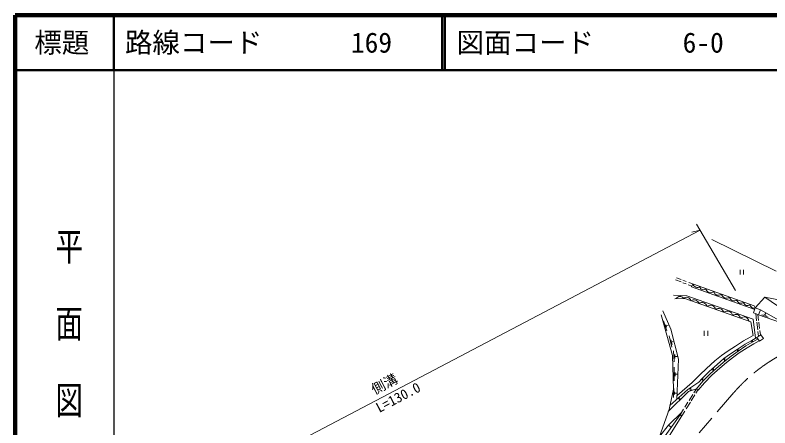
# Model space of a CAD drawing. Units: millimetres, scale not verified. Extents: x 40000 to 680000, y 20000 to 380000.
# Drawn here: x 40000 to 177406, y 304865 to 380000 of the extents above; entities that cross this region are included whole.
import ezdxf
from ezdxf.enums import TextEntityAlignment as Align

# ---------------------------------------------------------------- set-up
doc = ezdxf.new("R2010")
doc.units = ezdxf.units.MM
doc.header["$LTSCALE"] = 1000
doc.linetypes.add('CHAIN', pattern=[18.5, 12, -1.5, 3.5, -1.5])
for name, color, linetype, lineweight in [('M-BGD', 7, 'Continuous', 13), ('M-BMK', 2, 'CHAIN', 13), ('M-STR-HTXT', 7, 'Continuous', 13), ('M-TTL', 2, 'Continuous', 140), ('M-TTL-BAND', 7, 'Continuous', 25), ('M-TTL-LINE', 7, 'Continuous', 50)]:
    doc.layers.add(name, color=color, linetype=linetype, lineweight=lineweight)
doc.layers.add('M-TTL-TXT', color=7, linetype='Continuous')
doc.styles.add('@ＭＳ ゴシック', font='')
doc.styles.add('ＭＳ ゴシック', font='')
doc.styles.get('@ＭＳ ゴシック').set_extended_font_data('@MS Gothic')
doc.styles.get('ＭＳ ゴシック').set_extended_font_data('MS Gothic')

msp = doc.modelspace()

# ---------------------------------------------------------------- linework, layer by layer
at = {"layer": 'M-BGD'}
for p, q in [((178560, 333399), (166808, 339134)), ((171995, 333657), (171995, 332759)), ((172618, 333657), (172618, 332759)), ((161243, 331422), (160232, 331798)), ((161267, 331865), (160380, 332186)), ((162173, 331076), (161575, 331298)), ((162190, 331530), (161580, 331751)), ((163207, 330691), (162552, 330934)), ((174743, 326707), (176512, 328649)), ((174825, 325674), (174988, 324378)), ((176565, 325564), (176662, 325731)), ((158631, 322542), (158052, 324365)), ((175207, 325530), (175347, 324421)), ((175966, 325474), (177063, 325032)), ((176275, 325541), (176745, 325317)), ((158598, 323175), (158432, 323654)), ((158631, 323442), (158874, 323527)), ((175023, 324100), (175197, 322720)), ((175384, 324125), (175534, 322934)), ((159566, 319562), (159043, 321618)), ((165465, 322537), (165465, 321640)), ((166088, 322537), (166088, 321640)), ((175234, 322420), (175345, 321539)), ((175574, 322612), (175680, 321777)), ((159387, 320922), (159595, 320062)), ((159599, 320557), (159894, 320640)), ((159994, 316862), (159854, 318872)), ((160070, 318212), (160120, 317493)), ((160219, 317855), (160535, 317867)), ((159992, 313424), (160004, 315942)), ((160181, 314963), (160181, 314274)), ((160296, 314637), (160565, 314634)), ((159849, 310387), (159942, 312042)), ((160057, 311409), (160045, 310952)), ((160132, 311185), (160394, 311177)), ((162688, 309875), (163353, 310937)), ((163084, 309804), (163748, 310879)), ((163933, 311177), (164334, 311827)), ((161898, 308614), (162479, 309542)), ((162183, 308345), (162922, 309542)), ((161053, 307266), (161678, 308263)), ((161383, 307050), (161903, 307891)), ((158495, 302536), (161383, 307050)), ((159455, 304971), (158950, 305333))]:
    msp.add_line(p, q, dxfattribs=at)
for points in [[(174743, 326707), (174519, 327062), (162668, 331357)], [(174634, 326416), (163149, 330555), (163381, 331099)], [(176512, 328649), (181851, 327619), (182736, 328999), (184860, 329603), (187033, 330108), (189248, 330528), (191225, 330795), (192963, 330907), (195548, 330940), (198345, 330877), (200764, 330730), (203540, 330204), (206126, 329573), (208874, 328844), (212561, 327905), (219901, 326222), (229448, 324056), (236073, 322879), (241863, 321946), (251450, 320374)], [(159851, 329034), (162312, 328908), (174383, 324660), (174786, 321177)], [(173922, 324173), (161891, 328424), (160124, 328382)], [(176512, 328649), (182253, 324729), (184286, 325416), (186683, 326047), (189109, 326566), (191758, 326972), (193959, 327112), (196147, 327140), (198684, 327042), (200773, 326790), (203605, 326243), (217674, 322952), (219763, 322545), (222315, 322209), (227334, 321606), (232795, 321087), (237442, 320561), (239903, 320372), (251450, 320374), (277346, 320032)], [(160473, 310092), (160795, 317349), (159390, 322837), (157890, 326160)], [(175354, 325475), (180531, 323644), (175684, 326353)], [(157331, 303272), (159039, 308221), (159852, 311898), (159694, 318046), (157616, 325470)], [(160504, 310784), (163257, 313102), (164654, 314548), (165860, 315689), (167374, 317072), (168580, 318016), (169814, 318904), (171150, 319764), (172608, 320692), (173786, 321353), (174341, 321683), (173922, 324173)], [(164018, 311997), (165200, 313368), (166588, 314742), (168046, 316046), (169266, 317083), (170373, 317938), (171607, 318836), (173037, 319775), (174299, 320504), (175245, 321050)], [(164321, 311736), (165493, 313095), (166862, 314450), (168309, 315744), (169518, 316772), (170613, 317618), (171835, 318507), (173247, 319434), (174499, 320158), (175471, 320731)], [(164467, 313167), (165056, 313868), (166346, 315130), (167790, 316392), (169042, 317467), (170229, 318317), (171425, 319131), (172930, 320103), (174127, 320794), (175048, 321328)], [(164018, 311997), (162578, 311478), (158901, 307821)], [(164467, 313167), (162452, 311857), (159202, 308958)], [(163545, 311242), (164018, 311997), (164334, 311827)], [(143723, 290007), (146059, 292084), (148162, 293998), (154597, 300391), (157331, 303272), (158950, 305333), (161354, 307747)], [(158063, 302972), (161053, 307266), (161383, 307050)]]:
    msp.add_lwpolyline(points, dxfattribs=at)
for points in [[(174743, 326707), (174413, 325829), (175354, 325475), (175684, 326353)], [(175048, 321328), (175733, 321814), (176217, 321132), (175532, 320646)]]:
    msp.add_lwpolyline(points, close=True, dxfattribs=at)
for centre, radius, start, end in [((164173, 331231), 803, 189.52319, 310.6338), ((165263, 330574), 569, 175.18708, 324.96991), ((166622, 330369), 901, 187.77303, 312.38397), ((161016, 328059), 737, 29.2202, 153.50765), ((162225, 327785), 849, 15.87134, 131.77812), ((167991, 329756), 763, 183.88309, 316.27391), ((169489, 329479), 980, 194.84471, 305.31229), ((170883, 328826), 840, 190.04281, 310.11419), ((163568, 327146), 1018, 19.96163, 121.12454), ((165073, 326763), 914, 14.21156, 126.87461), ((166555, 326168), 1013, 15.0427, 126.04347), ((172117, 328241), 695, 184.72848, 315.42852), ((173309, 327813), 699, 184.91413, 315.24287), ((174507, 327370), 704, 184.04842, 289.55508), ((168097, 325678), 940, 14.25023, 126.83594), ((169641, 325079), 1044, 13.78373, 127.30244), ((171212, 324659), 870, 11.2861, 129.80007), ((172681, 324121), 939, 10.07826, 131.00792), ((174080, 320798), 189, 218.13866, 21.99024), ((174281, 320463), 160, 39.47618, 200.52953), ((171448, 319183), 186, 223.61346, 23.10467), ((171687, 318840), 172, 46.73186, 201.47499), ((169032, 317468), 179, 223.05466, 33.39792), ((169289, 317081), 171, 42.91323, 214.88281), ((166918, 315646), 198, 224.58446, 37.70857), ((167231, 315274), 192, 51.27491, 212.33321), ((164975, 313834), 211, 240.76867, 35.72623), ((165313, 313433), 187, 54.80227, 216.04616), ((162767, 312182), 246, 237.20393, 8.88055), ((163095, 311594), 233, 36.35098, 183.30484), ((160724, 310382), 214, 235.31135, 28.15748), ((161110, 309978), 200, 52.97309, 216.72052)]:
    msp.add_arc(centre, radius, start, end, dxfattribs=at)
at = {"layer": 'M-BMK'}
msp.add_line((155671, 293800), (170864, 311312), dxfattribs=at)
msp.add_arc((193669, 291526), 30192, 71.50829, 139.05513, dxfattribs=at)
at = {"layer": 'M-STR-HTXT'}
for p, q in [((63313, 287615), (164701, 340847)), ((164701, 340847), (163199, 340482)), ((171154, 329871), (164044, 341966))]:
    msp.add_line(p, q, dxfattribs=at)
at = {"layer": 'M-TTL'}
for p, q in [((40000, 380000), (40000, 20000)), ((680000, 380000), (40000, 380000))]:
    msp.add_line(p, q, dxfattribs=at)
at = {"layer": 'M-TTL-BAND'}
msp.add_line((58000, 370000), (58000, 20000), dxfattribs=at)
at = {"layer": 'M-TTL-LINE'}
for p, q in [((58000, 380000), (58000, 370000)), ((117750, 380000), (117750, 370000)), ((118250, 380000), (118250, 370000)), ((40000, 370000), (680000, 370000))]:
    msp.add_line(p, q, dxfattribs=at)

# ---------------------------------------------------------------- texts
at = {"layer": 'M-STR-HTXT', "style": 'ＭＳ ゴシック'}
for s, p in [('側溝', (105697, 310400)), ('L=130.0', (106548, 307088))]:
    msp.add_text(s, height=1833, rotation=27.701, dxfattribs=at).set_placement(p, align=Align.BOTTOM_LEFT)
at = {"layer": 'M-TTL-BAND', "style": '@ＭＳ ゴシック', "width": 1.4}
msp.add_text('平  面  図', height=3666, rotation=270, dxfattribs=at).set_placement((49777, 306475), align=Align.MIDDLE_RIGHT)
at = {"layer": 'M-TTL-TXT', "style": 'ＭＳ ゴシック'}
msp.add_text('標題', height=3666, dxfattribs=at).set_placement((48500, 375000), align=Align.MIDDLE_CENTER)
for s, p in [('路線コード', (60000, 375000)), ('169', (101142, 375000)), ('図面コード', (120380, 375000)), ('6-0', (161521, 375000))]:
    msp.add_text(s, height=3666, dxfattribs=at).set_placement(p, align=Align.MIDDLE_LEFT)

doc.saveas('drawing.dxf')
